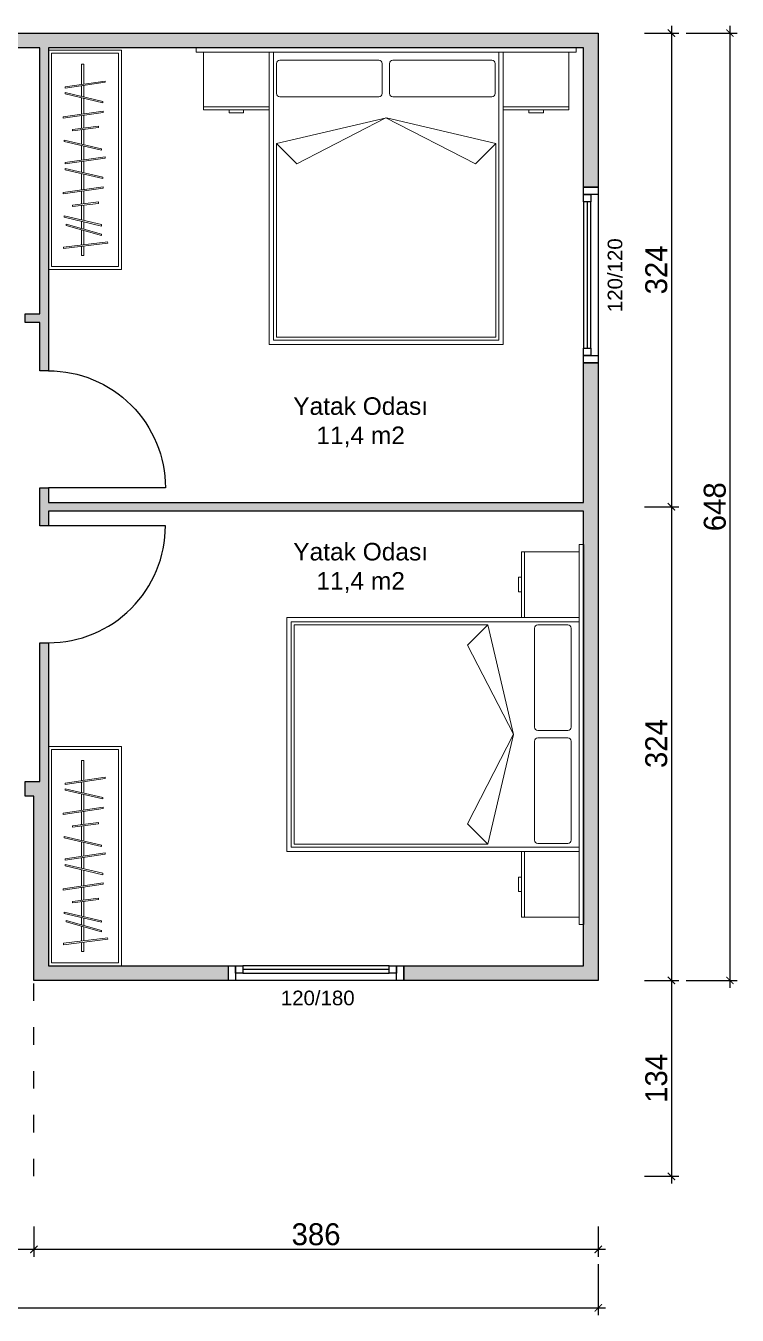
# Model space of a CAD drawing. Header units: inches. Extents: x 321 to 21697, y 7 to 6462.
# Drawn here: x 15117 to 15604, y 4010 to 4892 of the extents above; entities that cross this region are included whole.
import ezdxf

# ---------------------------------------------------------------- set-up
doc = ezdxf.new("R2010")
doc.units = ezdxf.units.IN
doc.header["$MEASUREMENT"] = 0
doc.linetypes.add('ACAD_ISO03W100', pattern=[30, 12, -18])
doc.layers.add('Kapı', color=154, linetype='Continuous', true_color=0x0c4697)
doc.layers.add('Pencere', color=141, linetype='Continuous')
doc.layers.add('Veranda', color=31, linetype='Continuous')
doc.layers.add('tefris', color=8, linetype='Continuous', lineweight=5)
doc.styles.add('DIŞ ÖLÇÜ', font='FRAMDCN.TTF', dxfattribs={"height": 15})
doc.styles.get("Standard").update_dxf_attribs({"font": 'arial.ttf'})
doc.dimstyles.new('YAZI STİLİ', dxfattribs={"dimscale": 0.5, "dimtxt": 15, "dimasz": 10, "dimexe": 10, "dimexo": 10, "dimgap": 5, "dimtad": 1, "dimdec": 0, "dimtxsty": 'DIŞ ÖLÇÜ', "dimblk": 'ARCHTICK', "dimcen": 2.5, "dimdle": 10, "dimadec": 0, "dimazin": 0, "dimtfac": 1, "dimtdec": 0, "dimtix": 1, "dimtmove": 0, "dimatfit": 3, "dimldrblk": 'ARCHTICK', "dimfxl": 60, "dimfxlon": 1, "dimlwd": -1, "dimlwe": -1, "dimarcsym": 0})

# ---------------------------------------------------------------- blocks, each defined once
blk = doc.blocks.new('t5juku6k6ıkk6ı')
at = {"layer": 'tefris'}
for p, q in [((8563.7, 5374.75), (8563.7, 5354.28)), ((8633.7, 5377.02), (8565.96, 5377.02)), ((8635.96, 5354.28), (8635.96, 5374.75)), ((8640.96, 5374.75), (8640.96, 5354.28)), ((8710.96, 5377.02), (8643.23, 5377.02)), ((8713.23, 5354.28), (8713.23, 5374.75)), ((8565.96, 5352.02), (8633.7, 5352.02)), ((8643.23, 5352.02), (8710.96, 5352.02)), ((8536.2, 5341.12), (8541.2, 5341.12)), ((8638.82, 5337.72), (8563.68, 5320.13)), ((8638.39, 5337.62), (8577.58, 5306.22)), ((8699.79, 5306.22), (8638.39, 5337.62)), ((8713.7, 5320.13), (8638.82, 5337.72)), ((8741.2, 5341.12), (8746.2, 5341.12)), ((8577.58, 5306.22), (8563.7, 5320.1)), ((8563.7, 5320.1), (8563.7, 5187.62)), ((8713.7, 5320.13), (8699.79, 5306.22)), ((8713.7, 5187.62), (8713.7, 5320.13)), ((8563.7, 5187.62), (8713.7, 5187.62))]:
    blk.add_line(p, q, dxfattribs=at)
for points in [[(8508.7, 5382.62), (8768.7, 5382.62), (8768.7, 5385.62), (8508.7, 5385.62)], [(8558.7, 5182.62), (8718.7, 5182.62), (8718.7, 5382.62), (8558.7, 5382.62)]]:
    blk.add_lwpolyline(points, close=True, dxfattribs=at)
for points in [[(8513.7, 5382.62), (8558.7, 5382.62), (8558.7, 5345.12), (8513.7, 5345.12), (8513.7, 5382.62)], [(8558.7, 5382.62), (8558.7, 5182.62), (8718.7, 5182.62), (8718.7, 5382.62)], [(8561.7, 5382.62), (8561.7, 5185.62), (8715.7, 5185.62), (8715.7, 5382.62)], [(8718.7, 5382.62), (8763.7, 5382.62), (8763.7, 5345.12), (8718.7, 5345.12), (8718.7, 5382.62)], [(8558.7, 5345.12), (8558.7, 5343.12), (8513.7, 5343.12), (8513.7, 5345.12)], [(8763.7, 5345.12), (8763.7, 5343.12), (8718.7, 5343.12), (8718.7, 5345.12)], [(8536.2, 5341.12), (8531.2, 5341.12), (8531.2, 5343.12)], [(8541.2, 5341.12), (8541.2, 5343.12)], [(8741.2, 5341.12), (8736.2, 5341.12), (8736.2, 5343.12)], [(8746.2, 5341.12), (8746.2, 5343.12)]]:
    blk.add_lwpolyline(points, dxfattribs=at)
for centre, start, end in [((8565.96, 5374.75), 90, 180), ((8633.7, 5374.75), 0, 90), ((8643.23, 5374.75), 90, 180), ((8710.96, 5374.75), 0, 90), ((8565.96, 5354.28), 180, 270), ((8633.7, 5354.28), 270, 0), ((8643.23, 5354.28), 180, 270), ((8710.96, 5354.28), 270, 0)]:
    blk.add_arc(centre, 2.27, start, end, dxfattribs=at)
blk = doc.blocks.new('tyujyujkujuju25')
at = {"layer": 'tefris'}
for p, q in [((8766.2, 4998.62), (8766.2, 4993.62)), ((8745.17, 4971.12), (8612.7, 4971.12)), ((8612.7, 4971.12), (8612.7, 4821.12)), ((8731.29, 4957.24), (8745.17, 4971.12)), ((8762.79, 4896), (8745.21, 4971.15)), ((8777.09, 4968.86), (8777.09, 4901.12)), ((8799.82, 4971.12), (8779.36, 4971.12)), ((8802.09, 4901.12), (8802.09, 4968.86)), ((8762.69, 4896.43), (8731.29, 4957.24)), ((8731.29, 4835.04), (8762.69, 4896.43)), ((8745.21, 4821.12), (8762.79, 4896)), ((8779.36, 4898.86), (8799.82, 4898.86)), ((8777.09, 4891.59), (8777.09, 4823.86)), ((8799.82, 4893.86), (8779.36, 4893.86)), ((8802.09, 4823.86), (8802.09, 4891.59)), ((8745.21, 4821.12), (8731.29, 4835.04)), ((8612.7, 4821.12), (8745.21, 4821.12)), ((8779.36, 4821.59), (8799.82, 4821.59)), ((8766.2, 4793.62), (8766.2, 4788.62))]:
    blk.add_line(p, q, dxfattribs=at)
for points in [[(8770.2, 4976.12), (8768.2, 4976.12), (8768.2, 5021.12), (8770.2, 5021.12)], [(8807.7, 5021.12), (8807.7, 4976.12), (8770.2, 4976.12), (8770.2, 5021.12), (8807.7, 5021.12)], [(8766.2, 4998.62), (8766.2, 5003.62), (8768.2, 5003.62)], [(8766.2, 4993.62), (8768.2, 4993.62)], [(8807.7, 4976.12), (8607.7, 4976.12), (8607.7, 4816.12), (8807.7, 4816.12)], [(8807.7, 4973.12), (8610.7, 4973.12), (8610.7, 4819.12), (8807.7, 4819.12)], [(8770.2, 4771.12), (8768.2, 4771.12), (8768.2, 4816.12), (8770.2, 4816.12)], [(8807.7, 4816.12), (8807.7, 4771.12), (8770.2, 4771.12), (8770.2, 4816.12), (8807.7, 4816.12)], [(8766.2, 4793.62), (8766.2, 4798.62), (8768.2, 4798.62)], [(8766.2, 4788.62), (8768.2, 4788.62)]]:
    blk.add_lwpolyline(points, dxfattribs=at)
for points in [[(8807.7, 5026.12), (8807.7, 4766.12), (8810.7, 4766.12), (8810.7, 5026.12)], [(8607.7, 4976.12), (8607.7, 4816.12), (8807.7, 4816.12), (8807.7, 4976.12)]]:
    blk.add_lwpolyline(points, close=True, dxfattribs=at)
for centre, start, end in [((8779.36, 4968.86), 90, 180), ((8799.82, 4968.86), 0, 90), ((8779.36, 4901.12), 180, 270), ((8799.82, 4901.12), 270, 0), ((8779.36, 4891.59), 90, 180), ((8799.82, 4891.59), 0, 90), ((8779.36, 4823.86), 180, 270), ((8799.82, 4823.86), 270, 0)]:
    blk.add_arc(centre, 2.27, start, end, dxfattribs=at)
blk = doc.blocks.new('tyh4tyh1yth')
at = {"layer": 'tefris', "lineweight": 0}
for p, q in [((8438.22, 4862.64), (8465.38, 4866.61)), ((8438.22, 4861.72), (8465.52, 4865.71)), ((8438.22, 4858.65), (8463.83, 4852.66)), ((8438.22, 4857.73), (8463.83, 4851.74)), ((8436.84, 4842.07), (8464.14, 4846.06)), ((8436.84, 4841.15), (8464.14, 4845.14)), ((8443.13, 4833.48), (8460.92, 4835.62)), ((8443.13, 4832.55), (8460.92, 4834.7)), ((8437.45, 4826.11), (8463.06, 4820.12)), ((8437.45, 4825.19), (8463.06, 4819.2)), ((8438.22, 4810.86), (8465.52, 4814.85)), ((8438.22, 4809.94), (8465.52, 4813.93)), ((8438.22, 4806.87), (8463.83, 4800.89)), ((8438.22, 4805.95), (8463.83, 4799.96)), ((8436.84, 4790.3), (8464.14, 4794.29)), ((8436.84, 4789.37), (8464.14, 4793.36)), ((8443.13, 4781.7), (8460.92, 4783.85)), ((8443.13, 4780.78), (8460.92, 4782.93)), ((8437.45, 4774.33), (8463.06, 4768.35)), ((8437.45, 4773.41), (8463.06, 4767.43)), ((8438.83, 4768.65), (8462.91, 4761.75)), ((8438.83, 4767.73), (8462.91, 4760.82)), ((8436.99, 4753), (8467.2, 4756.68)), ((8436.99, 4752.08), (8467.2, 4755.76))]:
    blk.add_line(p, q, dxfattribs=at)
at = {"layer": 'tefris', "lineweight": 0, "ltscale": 50}
for p, q in [((8438.22, 4861.72), (8438.22, 4862.64)), ((8465.52, 4865.71), (8465.38, 4866.61)), ((8438.22, 4857.73), (8438.22, 4858.65)), ((8463.83, 4851.74), (8463.83, 4852.66)), ((8464.14, 4845.14), (8464, 4846.04)), ((8436.84, 4841.15), (8436.84, 4842.07)), ((8443.13, 4832.55), (8443.13, 4833.48)), ((8460.92, 4834.7), (8460.81, 4835.61)), ((8437.45, 4825.19), (8437.45, 4826.11)), ((8463.06, 4819.2), (8463.06, 4820.12)), ((8438.22, 4809.94), (8438.22, 4810.86)), ((8465.52, 4813.93), (8465.52, 4814.85)), ((8438.22, 4805.95), (8438.22, 4806.87)), ((8463.83, 4799.96), (8463.83, 4800.89)), ((8436.84, 4789.37), (8436.84, 4790.3)), ((8464.14, 4793.36), (8464.14, 4794.29)), ((8443.13, 4780.78), (8443.02, 4781.69)), ((8460.92, 4782.93), (8460.92, 4783.85)), ((8437.45, 4773.41), (8437.45, 4774.33)), ((8438.83, 4767.73), (8438.83, 4768.65)), ((8463.06, 4767.43), (8463.06, 4768.35)), ((8462.91, 4760.82), (8462.91, 4761.75)), ((8467.2, 4755.76), (8467.09, 4756.67)), ((8436.99, 4752.08), (8436.99, 4753))]:
    blk.add_line(p, q, dxfattribs=at)
at = {"layer": 'tefris'}
for points in [[(8426.7, 4887.62), (8426.7, 4737.62), (8476.7, 4737.62), (8476.7, 4887.62)], [(8428.7, 4885.62), (8428.7, 4739.62), (8474.7, 4739.62), (8474.7, 4885.62)]]:
    blk.add_lwpolyline(points, close=True, dxfattribs=at)
at = {"layer": 'tefris', "lineweight": 0}
for points in [[(8450.87, 4864.49), (8450.87, 4878.16), (8449.35, 4878.16), (8449.35, 4864.27)], [(8449.35, 4863.35), (8449.35, 4856.05)], [(8450.87, 4855.69), (8450.87, 4863.57)], [(8449.35, 4855.12), (8449.35, 4843.9)], [(8450.87, 4844.12), (8450.87, 4854.77)], [(8449.35, 4842.98), (8449.35, 4834.23)], [(8450.87, 4834.41), (8450.87, 4843.2)], [(8450.87, 4822.97), (8450.87, 4833.49)], [(8449.35, 4833.31), (8449.35, 4823.33)], [(8449.35, 4822.41), (8449.35, 4812.49)], [(8450.87, 4812.71), (8450.87, 4822.05)], [(8449.35, 4811.57), (8449.35, 4804.27)], [(8450.87, 4803.91), (8450.87, 4811.79)], [(8449.35, 4803.35), (8449.35, 4792.12)], [(8450.87, 4792.35), (8450.87, 4802.99)], [(8449.35, 4791.2), (8449.35, 4782.45)], [(8450.87, 4782.64), (8450.87, 4791.43)], [(8449.35, 4781.53), (8449.35, 4771.55)], [(8450.87, 4771.2), (8450.87, 4781.71)], [(8449.35, 4770.63), (8449.35, 4765.63)], [(8449.35, 4764.71), (8449.35, 4754.5)], [(8450.87, 4765.2), (8450.87, 4770.27)], [(8450.87, 4754.69), (8450.87, 4764.28)], [(8449.35, 4753.58), (8449.35, 4747.33), (8450.87, 4747.33), (8450.87, 4753.77)]]:
    blk.add_lwpolyline(points, dxfattribs=at)
blk = doc.blocks.new('ty2jty12hntgh2')
at = {"layer": 'Pencere'}
for p, q in [((7806.7, 5115.62), (7806.7, 5225.62)), ((7811.7, 5220.62), (7811.7, 5120.62)), ((7814.2, 5120.62), (7814.2, 5220.62)), ((7816.7, 5120.62), (7816.7, 5220.62))]:
    blk.add_line(p, q, dxfattribs=at)
for points in [[(7806.7, 5225.62), (7806.7, 5230.62), (7816.7, 5230.62), (7816.7, 5225.62), (7806.7, 5225.62)], [(7816.7, 5220.62), (7811.7, 5220.62), (7811.7, 5225.62), (7816.7, 5225.62), (7816.7, 5220.62)], [(7806.7, 5110.62), (7806.7, 5115.62), (7816.7, 5115.62), (7816.7, 5110.62), (7806.7, 5110.62)], [(7816.7, 5115.62), (7811.7, 5115.62), (7811.7, 5120.62), (7816.7, 5120.62), (7816.7, 5115.62)]]:
    blk.add_lwpolyline(points, dxfattribs=at)
blk = doc.blocks.new('_ArchTick')
at = {"color": 0, "linetype": 'ByBlock', "const_width": 0.15}
blk.add_lwpolyline([(-0.5, -0.5), (0.5, 0.5)], dxfattribs=at)
blk = doc.blocks.new('*D470')
at = {"color": 0, "transparency": 16777216}
for p, q in [((15540.35, 4886.9), (15563.84, 4886.9)), ((15558.84, 4891.9), (15558.84, 4557.9)), ((15540.35, 4562.9), (15563.84, 4562.9))]:
    blk.add_line(p, q, dxfattribs=at)
at = {"layer": 'Defpoints', "color": 0, "transparency": 16777216}
for p in [(15535.35, 4886.9), (15535.35, 4562.9), (15558.84, 4562.9)]:
    blk.add_point(p, dxfattribs=at)
at = {"color": 0, "transparency": 16777216, "xscale": 5, "yscale": 5, "zscale": 5}
for p, rotation in [((15558.84, 4886.9), 90), ((15558.84, 4562.9), 270)]:
    blk.add_blockref('_ArchTick', p, dxfattribs=dict(at, rotation=rotation))
at = {"color": 0, "transparency": 16777216, "insert": (15548.57, 4724.9), "char_height": 15, "attachment_point": 5, "rotation": 90, "style": 'DIŞ ÖLÇÜ'}
blk.add_mtext('324', dxfattribs=at)
blk = doc.blocks.new('*D471')
at = {"color": 0, "transparency": 16777216}
for p, q in [((15540.35, 4562.9), (15563.84, 4562.9)), ((15558.84, 4567.9), (15558.84, 4233.9)), ((15540.35, 4238.9), (15563.84, 4238.9))]:
    blk.add_line(p, q, dxfattribs=at)
at = {"layer": 'Defpoints', "color": 0, "transparency": 16777216}
for p in [(15535.35, 4562.9), (15535.35, 4238.9), (15558.84, 4238.9)]:
    blk.add_point(p, dxfattribs=at)
at = {"color": 0, "transparency": 16777216, "xscale": 5, "yscale": 5, "zscale": 5}
for p, rotation in [((15558.84, 4562.9), 90), ((15558.84, 4238.9), 270)]:
    blk.add_blockref('_ArchTick', p, dxfattribs=dict(at, rotation=rotation))
at = {"color": 0, "transparency": 16777216, "insert": (15548.57, 4400.9), "char_height": 15, "attachment_point": 5, "rotation": 90, "style": 'DIŞ ÖLÇÜ'}
blk.add_mtext('324', dxfattribs=at)
blk = doc.blocks.new('*D472')
at = {"color": 0, "transparency": 16777216}
for p, q in [((15568.84, 4886.9), (15603.84, 4886.9)), ((15598.84, 4891.9), (15598.84, 4233.9)), ((15568.84, 4238.9), (15603.84, 4238.9))]:
    blk.add_line(p, q, dxfattribs=at)
at = {"layer": 'Defpoints', "color": 0, "transparency": 16777216}
for p in [(15540.66, 4886.9), (15540.66, 4238.9), (15598.84, 4238.9)]:
    blk.add_point(p, dxfattribs=at)
at = {"color": 0, "transparency": 16777216, "xscale": 5, "yscale": 5, "zscale": 5}
for p, rotation in [((15598.84, 4886.9), 90), ((15598.84, 4238.9), 270)]:
    blk.add_blockref('_ArchTick', p, dxfattribs=dict(at, rotation=rotation))
at = {"color": 0, "transparency": 16777216, "insert": (15588.57, 4562.9), "char_height": 15, "attachment_point": 5, "rotation": 90, "style": 'DIŞ ÖLÇÜ'}
blk.add_mtext('648', dxfattribs=at)
blk = doc.blocks.new('*D473')
at = {"color": 0, "transparency": 16777216}
for p, q in [((15558.84, 4243.9), (15558.84, 4099.9)), ((15540.35, 4238.9), (15563.84, 4238.9)), ((15540.35, 4104.9), (15563.84, 4104.9))]:
    blk.add_line(p, q, dxfattribs=at)
at = {"layer": 'Defpoints', "color": 0, "transparency": 16777216}
for p in [(15535.35, 4238.9), (15535.35, 4104.9), (15558.84, 4104.9)]:
    blk.add_point(p, dxfattribs=at)
at = {"color": 0, "transparency": 16777216, "xscale": 5, "yscale": 5, "zscale": 5}
for p, rotation in [((15558.84, 4238.9), 90), ((15558.84, 4104.9), 270)]:
    blk.add_blockref('_ArchTick', p, dxfattribs=dict(at, rotation=rotation))
at = {"color": 0, "transparency": 16777216, "insert": (15548.57, 4171.9), "char_height": 15, "attachment_point": 5, "rotation": 90, "style": 'DIŞ ÖLÇÜ'}
blk.add_mtext('134', dxfattribs=at)
blk = doc.blocks.new('*D474')
at = {"color": 0, "transparency": 16777216}
for p, q in [((15122.84, 4070.49), (15122.84, 4049.9)), ((15508.84, 4070.49), (15508.84, 4049.9)), ((15513.84, 4054.9), (15117.84, 4054.9))]:
    blk.add_line(p, q, dxfattribs=at)
at = {"layer": 'Defpoints', "color": 0, "transparency": 16777216}
for p in [(15122.84, 4075.49), (15508.84, 4075.49), (15122.84, 4054.9)]:
    blk.add_point(p, dxfattribs=at)
at = {"color": 0, "transparency": 16777216, "xscale": 5, "yscale": 5, "zscale": 5, "rotation": 180}
blk.add_blockref('_ArchTick', (15122.84, 4054.9), dxfattribs=at)
at = {"color": 0, "transparency": 16777216, "xscale": 5, "yscale": 5, "zscale": 5}
blk.add_blockref('_ArchTick', (15508.84, 4054.9), dxfattribs=at)
at = {"color": 0, "transparency": 16777216, "insert": (15315.84, 4065.18), "char_height": 15, "attachment_point": 5, "style": 'DIŞ ÖLÇÜ'}
blk.add_mtext('386', dxfattribs=at)
blk = doc.blocks.new('*D475')
at = {"color": 0, "transparency": 16777216}
for p, q in [((14494.84, 4070.49), (14494.84, 4049.9)), ((15122.84, 4070.49), (15122.84, 4049.9)), ((15127.84, 4054.9), (14489.84, 4054.9))]:
    blk.add_line(p, q, dxfattribs=at)
at = {"layer": 'Defpoints', "color": 0, "transparency": 16777216}
for p in [(14494.84, 4075.49), (15122.84, 4075.49), (14494.84, 4054.9)]:
    blk.add_point(p, dxfattribs=at)
at = {"color": 0, "transparency": 16777216, "xscale": 5, "yscale": 5, "zscale": 5, "rotation": 180}
blk.add_blockref('_ArchTick', (14494.84, 4054.9), dxfattribs=at)
at = {"color": 0, "transparency": 16777216, "xscale": 5, "yscale": 5, "zscale": 5}
blk.add_blockref('_ArchTick', (15122.84, 4054.9), dxfattribs=at)
at = {"color": 0, "transparency": 16777216, "insert": (14808.84, 4065.18), "char_height": 15, "attachment_point": 5, "style": 'DIŞ ÖLÇÜ'}
blk.add_mtext('628', dxfattribs=at)
blk = doc.blocks.new('*D476')
at = {"color": 0, "transparency": 16777216}
for p, q in [((14494.84, 4044.9), (14494.84, 4009.9)), ((15508.84, 4044.9), (15508.84, 4009.9)), ((14489.84, 4014.9), (15513.84, 4014.9))]:
    blk.add_line(p, q, dxfattribs=at)
at = {"layer": 'Defpoints', "color": 0, "transparency": 16777216}
for p in [(14494.84, 4068.57), (15508.84, 4068.57), (15508.84, 4014.9)]:
    blk.add_point(p, dxfattribs=at)
at = {"color": 0, "transparency": 16777216, "xscale": 5, "yscale": 5, "zscale": 5, "rotation": 180}
blk.add_blockref('_ArchTick', (14494.84, 4014.9), dxfattribs=at)
at = {"color": 0, "transparency": 16777216, "xscale": 5, "yscale": 5, "zscale": 5}
blk.add_blockref('_ArchTick', (15508.84, 4014.9), dxfattribs=at)
at = {"color": 0, "transparency": 16777216, "insert": (15001.84, 4025.18), "char_height": 15, "attachment_point": 5, "style": 'DIŞ ÖLÇÜ'}
blk.add_mtext('1014', dxfattribs=at)

msp = doc.modelspace()

# ---------------------------------------------------------------- hatches: boundary and pattern name
at = {"transparency": 33554687}
h = msp.add_hatch(color=256, dxfattribs=at)
h.dxf.hatch_style = 1
h.paths.add_polyline_path([(15508.84, 4661.4), (15498.84, 4661.4), (15498.84, 4565.9), (15132.84, 4565.9), (15132.84, 4575.9), (15126.84, 4575.9), (15126.84, 4549.9), (15132.84, 4549.9), (15132.84, 4559.9), (15498.84, 4559.9), (15498.84, 4248.9), (15375.84, 4248.9), (15375.84, 4238.9), (15508.84, 4238.9)])
h.paths.add_polyline_path([(14952.34, 4886.9), (14494.84, 4886.9), (14494.84, 4756.9), (14504.84, 4756.9), (14504.84, 4876.9), (14938.84, 4876.9), (14938.84, 4625.9), (14944.84, 4625.9), (14944.84, 4688.9), (15036.84, 4688.9), (15036.84, 4694.9), (14944.84, 4694.9), (14944.84, 4876.9), (14952.34, 4876.9)])
h.paths.add_polyline_path([(15508.84, 4886.9), (15012.34, 4886.9), (15012.34, 4876.9), (15126.84, 4876.9), (15126.84, 4694.9), (15116.84, 4694.9), (15116.84, 4688.9), (15126.84, 4688.9), (15126.84, 4655.9), (15132.84, 4655.9), (15132.84, 4876.9), (15498.84, 4876.9), (15498.84, 4781.4), (15508.84, 4781.4)])
h.paths.add_polyline_path([(14504.84, 4636.9), (14494.84, 4636.9), (14494.84, 4364.9), (14755.84, 4364.9), (14755.84, 4374.9), (14504.84, 4374.9)])
h.paths.add_polyline_path([(15016.84, 4374.9), (14875.84, 4374.9), (14875.84, 4364.9), (15016.84, 4364.9)])
h.paths.add_polyline_path([(15255.84, 4248.9), (15132.84, 4248.9), (15132.84, 4374.9), (15132.84, 4469.9), (15126.84, 4469.9), (15126.84, 4374.9), (15116.84, 4374.9), (15116.84, 4364.9), (15122.84, 4364.9), (15122.84, 4238.9), (15255.84, 4238.9)])

# ---------------------------------------------------------------- linework, layer by layer
for p, q in [((15508.84, 4886.9), (15508.84, 4781.4)), ((15508.84, 4661.4), (15508.84, 4565.9))]:
    msp.add_line(p, q)
for points in [[(15116.84, 4688.9), (15116.84, 4694.9), (15126.84, 4694.9), (15126.84, 4876.9), (15012.34, 4876.9), (15012.34, 4886.9), (15508.84, 4886.9), (15508.84, 4781.4), (15498.84, 4781.4), (15498.84, 4876.9), (15132.84, 4876.9), (15132.84, 4655.9), (15126.84, 4655.9), (15126.84, 4688.9)], [(15126.84, 4575.9), (15132.84, 4575.9), (15132.84, 4565.9), (15498.84, 4565.9), (15498.84, 4661.4), (15508.84, 4661.4), (15508.84, 4238.9), (15375.84, 4238.9), (15375.84, 4248.9), (15498.84, 4248.9), (15498.84, 4559.9), (15132.84, 4559.9), (15132.84, 4549.9), (15126.84, 4549.9)], [(15126.84, 4469.9), (15132.84, 4469.9), (15132.84, 4374.9), (15132.84, 4248.9), (15255.84, 4248.9), (15255.84, 4238.9), (15122.84, 4238.9), (15122.84, 4364.9), (15116.84, 4364.9), (15116.84, 4374.9), (15126.84, 4374.9)]]:
    msp.add_lwpolyline(points, close=True)
at = {"layer": 'Kapı'}
for points in [[(15132.84, 4655.9, -0.414214), (15212.84, 4575.9), (15132.84, 4575.9)], [(15132.84, 4469.9, 0.414214), (15212.84, 4549.9), (15132.84, 4549.9)]]:
    msp.add_lwpolyline(points, format="xyb", dxfattribs=at)
at = {"layer": 'Veranda', "linetype": 'ACAD_ISO03W100'}
msp.add_lwpolyline([(14494.84, 4364.9), (14494.84, 4104.9), (15122.84, 4104.9), (15122.84, 4238.9)], dxfattribs=at)

# ---------------------------------------------------------------- block references
for name, p in [('tyh4tyh1yth', (6706.15, -12.48)), ('t5juku6k6ıkk6ı', (6725.11, -508.72)), ('tyujyujkujuju25', (6688.15, -488.99)), ('tyh4tyh1yth', (6706.15, -488.72))]:
    msp.add_blockref(name, p)
for p, rotation in [((23315.54, 9892.03), 180), ((20486.47, -3567.8), 89.99999999999999)]:
    msp.add_blockref('ty2jty12hntgh2', p, dxfattribs=dict(rotation=rotation))

# ---------------------------------------------------------------- texts
at = {"insert": (15515.26, 4694.13), "char_height": 10, "attachment_point": 1, "rotation": 90}
msp.add_mtext_dynamic_manual_height_columns('\\pxqc;120/120', width=54.2877, gutter_width=12.5, heights=[0], dxfattribs=at)
at = {"attachment_point": 1}
for s, width, insert, char_height in [('\\pxqc;Yatak Odası\\P11,4 m2', 108.393, (15292.14, 4637.78), 12), ('\\pxqc;Yatak Odası\\P11,4 m2', 108.393, (15292.14, 4538.19), 12), ('\\pxqc;120/180', 54.2877, (15289.84, 4231.92), 10)]:
    msp.add_mtext_dynamic_manual_height_columns(s, width=width, gutter_width=12.5, heights=[0], dxfattribs=dict(at, insert=insert, char_height=char_height))

# ---------------------------------------------------------------- dimensions: what is measured, and where the dimension line sits
for base, p1, p2, picture, middle in [((15558.84, 4562.9), (15535.35, 4886.9), (15535.35, 4562.9), '*D470', (15548.57, 4724.9)), ((15598.84, 4238.9), (15540.66, 4886.9), (15540.66, 4238.9), '*D472', (15588.57, 4562.9)), ((15558.84, 4238.9), (15535.35, 4562.9), (15535.35, 4238.9), '*D471', (15548.57, 4400.9)), ((15558.84, 4104.9), (15535.35, 4238.9), (15535.35, 4104.9), '*D473', (15548.57, 4171.9))]:
    dim = msp.add_linear_dim(base=base, p1=p1, p2=p2, angle=90, dimstyle='YAZI STİLİ')
    dim.commit()
    dim.dimension.update_dxf_attribs({"geometry": picture, "text_midpoint": middle})
for base, p1, p2, picture, middle in [((14494.84, 4054.9), (15122.84, 4075.49), (14494.84, 4075.49), '*D475', (14808.84, 4065.18)), ((15122.84, 4054.9), (15508.84, 4075.49), (15122.84, 4075.49), '*D474', (15315.84, 4065.18)), ((15508.84, 4014.9), (14494.84, 4068.57), (15508.84, 4068.57), '*D476', (15001.84, 4025.18))]:
    dim = msp.add_linear_dim(base=base, p1=p1, p2=p2, dimstyle='YAZI STİLİ')
    dim.commit()
    dim.dimension.update_dxf_attribs({"geometry": picture, "text_midpoint": middle})

doc.saveas('drawing.dxf')
